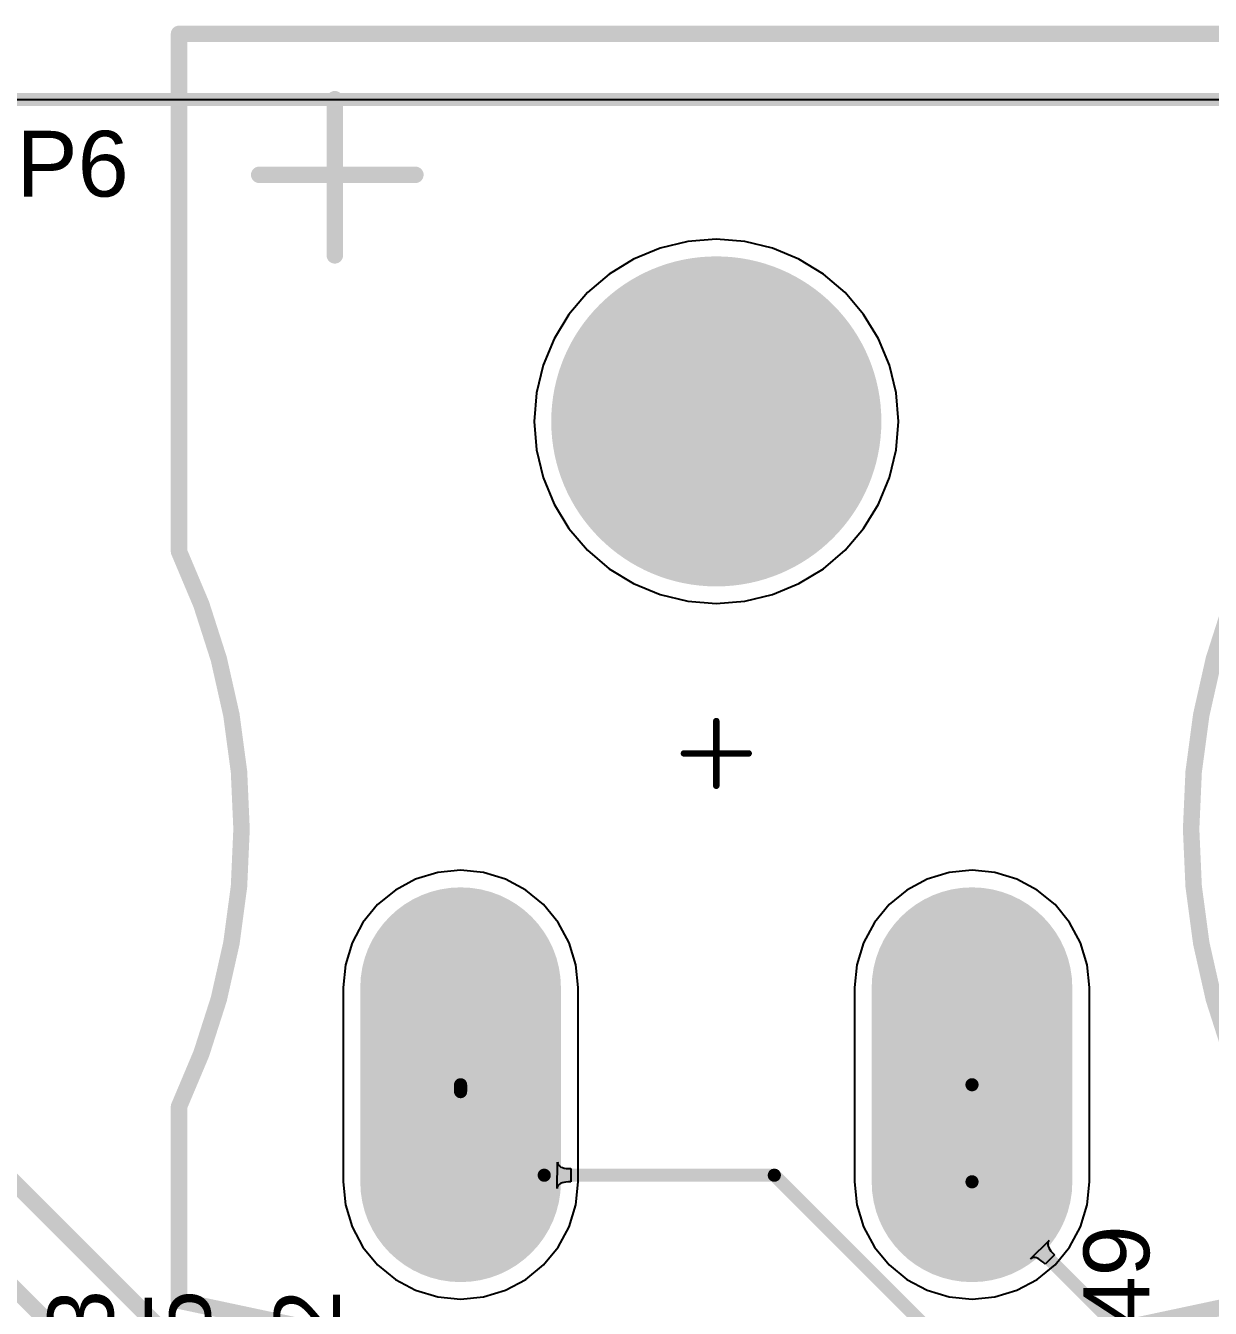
# Model space of a CAD drawing. Header units: inches. Extents: x -0.01 to 3.94, y -0.06 to 4.68.
# Drawn here: x 1.413 to 2.134, y 3.891 to 4.671 of the extents above; entities that cross this region are included whole.
import ezdxf

# ---------------------------------------------------------------- set-up
doc = ezdxf.new("R2010")
doc.units = ezdxf.units.IN
doc.header["$MEASUREMENT"] = 0
for name, color, linetype in [('Board outline', 6, 'Continuous'), ('Bottom Layer', 5, 'Continuous'), ('Bottom Solder', 6, 'Continuous'), ('Int1 -GND)', 16, 'Continuous'), ('Int2 -PWR)', 76, 'Continuous'), ('Multi-Layer', 9, 'Continuous'), ('Pad Holes', 156, 'Continuous'), ('Top Courtyard', 56, 'Continuous'), ('Top Layer', 1, 'Continuous'), ('Top Overlay', 2, 'Continuous'), ('Top Solder', 216, 'Continuous')]:
    doc.layers.add(name, color=color, linetype=linetype)
doc.styles.add('Arial', font='', dxfattribs={"height": 0.2})
doc.styles.get('Arial').set_extended_font_data('Arial')

# ---------------------------------------------------------------- blocks, each defined once
blk = doc.blocks.new('9044FB30_693E_4780_9B0B_95C5421D70E8_551')
at = {"layer": 'Bottom Layer'}
h = blk.add_hatch(color=5, dxfattribs=at)
edge = h.paths.add_edge_path()
edge.add_arc((0, 0), 0.09843, 0, 360)
h = blk.add_hatch(color=5, dxfattribs=at)
edge = h.paths.add_edge_path()
edge.add_arc((-0.15551, -0.4626), 0.05906, 180, 360)
edge.add_line((-0.09646, -0.4626), (-0.09646, -0.34449))
edge.add_arc((-0.15551, -0.34449), 0.05906, 0, 180)
edge.add_line((-0.21457, -0.34449), (-0.21457, -0.4626))
h = blk.add_hatch(color=5, dxfattribs=at)
edge = h.paths.add_edge_path()
edge.add_arc((0.15551, -0.4626), 0.05906, 180, 360)
edge.add_line((0.21457, -0.4626), (0.21457, -0.34449))
edge.add_arc((0.15551, -0.34449), 0.05906, 0, 180)
edge.add_line((0.09646, -0.34449), (0.09646, -0.4626))
at = {"layer": 'Bottom Solder'}
h = blk.add_hatch(color=6, dxfattribs=at)
edge = h.paths.add_edge_path()
edge.add_arc((0, 0), 0.10039, 0, 360)
h = blk.add_hatch(color=6, dxfattribs=at)
edge = h.paths.add_edge_path()
edge.add_arc((-0.15551, -0.4626), 0.06102, 180, 360)
edge.add_line((-0.09449, -0.4626), (-0.09449, -0.34449))
edge.add_arc((-0.15551, -0.34449), 0.06102, 0, 180)
edge.add_line((-0.21654, -0.34449), (-0.21654, -0.4626))
h = blk.add_hatch(color=6, dxfattribs=at)
edge = h.paths.add_edge_path()
edge.add_arc((0.15551, -0.4626), 0.06102, 180, 360)
edge.add_line((0.21654, -0.4626), (0.21654, -0.34449))
edge.add_arc((0.15551, -0.34449), 0.06102, 0, 180)
edge.add_line((0.09449, -0.34449), (0.09449, -0.4626))
at = {"layer": 'Int1 -GND)'}
h = blk.add_hatch(color=7, dxfattribs=at)
edge = h.paths.add_edge_path()
edge.add_arc((0, 0), 0.09843, 0, 360)
h = blk.add_hatch(color=7, dxfattribs=at)
edge = h.paths.add_edge_path()
edge.add_arc((-0.15551, -0.4626), 0.05906, 180, 360)
edge.add_line((-0.09646, -0.4626), (-0.09646, -0.34449))
edge.add_arc((-0.15551, -0.34449), 0.05906, 0, 180)
edge.add_line((-0.21457, -0.34449), (-0.21457, -0.4626))
h = blk.add_hatch(color=7, dxfattribs=at)
edge = h.paths.add_edge_path()
edge.add_arc((0.15551, -0.4626), 0.05906, 180, 360)
edge.add_line((0.21457, -0.4626), (0.21457, -0.34449))
edge.add_arc((0.15551, -0.34449), 0.05906, 0, 180)
edge.add_line((0.09646, -0.34449), (0.09646, -0.4626))
at = {"layer": 'Int2 -PWR)'}
h = blk.add_hatch(color=7, dxfattribs=at)
edge = h.paths.add_edge_path()
edge.add_arc((0, 0), 0.09843, 0, 360)
h = blk.add_hatch(color=7, dxfattribs=at)
edge = h.paths.add_edge_path()
edge.add_arc((-0.15551, -0.4626), 0.05906, 180, 360)
edge.add_line((-0.09646, -0.4626), (-0.09646, -0.34449))
edge.add_arc((-0.15551, -0.34449), 0.05906, 0, 180)
edge.add_line((-0.21457, -0.34449), (-0.21457, -0.4626))
h = blk.add_hatch(color=7, dxfattribs=at)
edge = h.paths.add_edge_path()
edge.add_arc((0.15551, -0.4626), 0.05906, 180, 360)
edge.add_line((0.21457, -0.4626), (0.21457, -0.34449))
edge.add_arc((0.15551, -0.34449), 0.05906, 0, 180)
edge.add_line((0.09646, -0.34449), (0.09646, -0.4626))
at = {"layer": 'Multi-Layer'}
h = blk.add_hatch(color=9, dxfattribs=at)
edge = h.paths.add_edge_path()
edge.add_arc((0, 0), 0.09843, 0, 360)
h = blk.add_hatch(color=9, dxfattribs=at)
edge = h.paths.add_edge_path()
edge.add_arc((-0.15551, -0.4626), 0.05906, 180, 360)
edge.add_line((-0.09646, -0.4626), (-0.09646, -0.34449))
edge.add_arc((-0.15551, -0.34449), 0.05906, 0, 180)
edge.add_line((-0.21457, -0.34449), (-0.21457, -0.4626))
h = blk.add_hatch(color=9, dxfattribs=at)
edge = h.paths.add_edge_path()
edge.add_arc((0.15551, -0.4626), 0.05906, 180, 360)
edge.add_line((0.21457, -0.4626), (0.21457, -0.34449))
edge.add_arc((0.15551, -0.34449), 0.05906, 0, 180)
edge.add_line((0.09646, -0.34449), (0.09646, -0.4626))
at = {"layer": 'Pad Holes'}
h = blk.add_hatch(color=7, dxfattribs=at)
edge = h.paths.add_edge_path()
edge.add_arc((0, 0), 0.05315, 0, 360)
h = blk.add_hatch(color=7, dxfattribs=at)
edge = h.paths.add_edge_path()
edge.add_arc((-0.15551, -0.40354), 0.03248, 0, 360)
h = blk.add_hatch(color=7, dxfattribs=at)
edge = h.paths.add_edge_path()
edge.add_arc((0.15551, -0.40354), 0.03248, 0, 360)
at = {"layer": 'Top Layer'}
h = blk.add_hatch(color=1, dxfattribs=at)
edge = h.paths.add_edge_path()
edge.add_arc((0, 0), 0.09843, 0, 360)
h = blk.add_hatch(color=1, dxfattribs=at)
edge = h.paths.add_edge_path()
edge.add_arc((-0.15551, -0.4626), 0.05906, 180, 360)
edge.add_line((-0.09646, -0.4626), (-0.09646, -0.34449))
edge.add_arc((-0.15551, -0.34449), 0.05906, 0, 180)
edge.add_line((-0.21457, -0.34449), (-0.21457, -0.4626))
h = blk.add_hatch(color=1, dxfattribs=at)
edge = h.paths.add_edge_path()
edge.add_arc((0.15551, -0.4626), 0.05906, 180, 360)
edge.add_line((0.21457, -0.4626), (0.21457, -0.34449))
edge.add_arc((0.15551, -0.34449), 0.05906, 0, 180)
edge.add_line((0.09646, -0.34449), (0.09646, -0.4626))
at = {"layer": 'Top Solder'}
h = blk.add_hatch(color=216, dxfattribs=at)
edge = h.paths.add_edge_path()
edge.add_arc((0, 0), 0.10039, 0, 360)
h = blk.add_hatch(color=216, dxfattribs=at)
edge = h.paths.add_edge_path()
edge.add_arc((-0.15551, -0.4626), 0.06102, 180, 360)
edge.add_line((-0.09449, -0.4626), (-0.09449, -0.34449))
edge.add_arc((-0.15551, -0.34449), 0.06102, 0, 180)
edge.add_line((-0.21654, -0.34449), (-0.21654, -0.4626))
h = blk.add_hatch(color=216, dxfattribs=at)
edge = h.paths.add_edge_path()
edge.add_arc((0.15551, -0.4626), 0.06102, 180, 360)
edge.add_line((0.21654, -0.4626), (0.21654, -0.34449))
edge.add_arc((0.15551, -0.34449), 0.06102, 0, 180)
edge.add_line((0.09449, -0.34449), (0.09449, -0.4626))
at = {"layer": 'Top Courtyard'}
for points in [[(0, -0.22169, 0.00394, 0.00394, 0), (0, -0.18232, 0.00394, 0.00394, 0)], [(-0.01969, -0.202, 0.00394, 0.00394, 0), (0.01968, -0.202, 0.00394, 0.00394, 0)]]:
    blk.add_lwpolyline(points, format="xyseb", dxfattribs=at)
for points in [[(-0.00098, -0.18232, 0.00197, 0.00197, 1), (0.00098, -0.18232, 0.00197, 0.00197, 1)], [(-0.02067, -0.202, 0.00197, 0.00197, 1), (-0.0187, -0.202, 0.00197, 0.00197, 1)], [(0.0187, -0.202, 0.00197, 0.00197, 1), (0.02067, -0.202, 0.00197, 0.00197, 1)], [(-0.00098, -0.22169, 0.00197, 0.00197, 1), (0.00098, -0.22169, 0.00197, 0.00197, 1)]]:
    blk.add_lwpolyline(points, format="xyseb", close=True, dxfattribs=at)
at = {"layer": 'Top Overlay'}
for points in [[(-0.32675, -0.07921, 0.01, 0.01, 0), (-0.32675, 0.23575, 0.01, 0.01, 0)], [(-0.32675, 0.23575, 0.01, 0.01, 0), (0.32679, 0.23575, 0.01, 0.01, 0)], [(0.32679, -0.07921, 0.01, 0.01, 0), (0.32679, 0.23575, 0.01, 0.01, 0)], [(-0.232, 0.101, 0.01, 0.01, 0), (-0.232, 0.196, 0.01, 0.01, 0)], [(-0.278, 0.15, 0.01, 0.01, 0), (-0.183, 0.15, 0.01, 0.01, 0)], [(-0.32675, -0.07921, 0.01, 0.01, -0.225259), (-0.32675, -0.41682, 0.01, 0.01, 0)], [(0.32679, -0.41682, 0.01, 0.01, -0.225259), (0.32679, -0.07921, 0.01, 0.01, 0)], [(-0.32675, -0.53493, 0.01, 0.01, 0), (-0.32675, -0.41682, 0.01, 0.01, 0)], [(0.32679, -0.53493, 0.01, 0.01, 0), (0.32679, -0.41682, 0.01, 0.01, 0)], [(-0.32675, -0.53493, 0.01, 0.01, 0), (-0.15549, -0.57134, 0.01, 0.01, 0)], [(0.15553, -0.57134, 0.01, 0.01, 0), (0.32679, -0.53493, 0.01, 0.01, 0)], [(-0.15549, -0.57134, 0.01, 0.01, 0), (0.15553, -0.57134, 0.01, 0.01, 0)]]:
    blk.add_lwpolyline(points, format="xyseb", dxfattribs=at)
for points in [[(-0.32925, 0.23575, 0.005, 0.005, 1), (-0.32425, 0.23575, 0.005, 0.005, 1)], [(-0.32925, 0.23575, 0.005, 0.005, 1), (-0.32425, 0.23575, 0.005, 0.005, 1)], [(0.32429, 0.23575, 0.005, 0.005, 1), (0.32929, 0.23575, 0.005, 0.005, 1)], [(0.32429, 0.23575, 0.005, 0.005, 1), (0.32929, 0.23575, 0.005, 0.005, 1)], [(-0.2345, 0.196, 0.005, 0.005, 1), (-0.2295, 0.196, 0.005, 0.005, 1)], [(-0.2805, 0.15, 0.005, 0.005, 1), (-0.2755, 0.15, 0.005, 0.005, 1)], [(-0.1855, 0.15, 0.005, 0.005, 1), (-0.1805, 0.15, 0.005, 0.005, 1)], [(-0.2345, 0.101, 0.005, 0.005, 1), (-0.2295, 0.101, 0.005, 0.005, 1)], [(-0.32925, -0.07921, 0.005, 0.005, 1), (-0.32425, -0.07921, 0.005, 0.005, 1)], [(-0.32925, -0.07921, 0.005, 0.005, 1), (-0.32425, -0.07921, 0.005, 0.005, 1)], [(0.32429, -0.07921, 0.005, 0.005, 1), (0.32929, -0.07921, 0.005, 0.005, 1)], [(0.32429, -0.07921, 0.005, 0.005, 1), (0.32929, -0.07921, 0.005, 0.005, 1)], [(-0.32925, -0.41682, 0.005, 0.005, 1), (-0.32425, -0.41682, 0.005, 0.005, 1)], [(-0.32925, -0.41682, 0.005, 0.005, 1), (-0.32425, -0.41682, 0.005, 0.005, 1)], [(0.32429, -0.41682, 0.005, 0.005, 1), (0.32929, -0.41682, 0.005, 0.005, 1)], [(0.32429, -0.41682, 0.005, 0.005, 1), (0.32929, -0.41682, 0.005, 0.005, 1)], [(-0.32925, -0.53493, 0.005, 0.005, 1), (-0.32425, -0.53493, 0.005, 0.005, 1)], [(-0.32925, -0.53493, 0.005, 0.005, 1), (-0.32425, -0.53493, 0.005, 0.005, 1)], [(0.32429, -0.53493, 0.005, 0.005, 1), (0.32929, -0.53493, 0.005, 0.005, 1)], [(0.32429, -0.53493, 0.005, 0.005, 1), (0.32929, -0.53493, 0.005, 0.005, 1)], [(-0.15799, -0.57134, 0.005, 0.005, 1), (-0.15299, -0.57134, 0.005, 0.005, 1)], [(-0.15799, -0.57134, 0.005, 0.005, 1), (-0.15299, -0.57134, 0.005, 0.005, 1)], [(0.15303, -0.57134, 0.005, 0.005, 1), (0.15803, -0.57134, 0.005, 0.005, 1)], [(0.15303, -0.57134, 0.005, 0.005, 1), (0.15803, -0.57134, 0.005, 0.005, 1)]]:
    blk.add_lwpolyline(points, format="xyseb", close=True, dxfattribs=at)

msp = doc.modelspace()

# ---------------------------------------------------------------- linework, layer by layer
at = {"layer": 'Board outline'}
msp.add_lwpolyline([(0, 4.62598, 0.00787, 0.00787, 0), (3.93701, 4.62598, 0.00787, 0.00787, 0)], format="xyseb", dxfattribs=at)
at = {"layer": 'Int1 -GND)'}
for p, q in [((0, 4.62598), (3.93701, 4.62598)), ((1.79892, 4.5355), (1.78286, 4.52885)), ((1.81582, 4.53956), (1.79892, 4.5355)), ((1.83315, 4.54092), (1.81582, 4.53956)), ((1.85048, 4.53956), (1.83315, 4.54092)), ((1.86738, 4.5355), (1.85048, 4.53956)), ((1.88344, 4.52885), (1.86738, 4.5355)), ((1.78286, 4.52885), (1.76804, 4.51977)), ((1.89826, 4.51977), (1.88344, 4.52885)), ((1.76804, 4.51977), (1.75483, 4.50848)), ((1.91147, 4.50848), (1.89826, 4.51977)), ((1.75483, 4.50848), (1.74354, 4.49527)), ((1.92276, 4.49527), (1.91147, 4.50848)), ((1.74354, 4.49527), (1.73446, 4.48045)), ((1.93184, 4.48045), (1.92276, 4.49527)), ((1.73446, 4.48045), (1.7278, 4.46439)), ((1.9385, 4.46439), (1.93184, 4.48045)), ((1.7278, 4.46439), (1.72375, 4.44749)), ((1.94255, 4.44749), (1.9385, 4.46439)), ((1.72375, 4.44749), (1.72238, 4.43016)), ((1.94392, 4.43016), (1.94255, 4.44749)), ((1.72238, 4.43016), (1.72375, 4.41283)), ((1.94255, 4.41283), (1.94392, 4.43016)), ((1.72375, 4.41283), (1.7278, 4.39593)), ((1.9385, 4.39593), (1.94255, 4.41283)), ((1.7278, 4.39593), (1.73446, 4.37987)), ((1.93184, 4.37987), (1.9385, 4.39593)), ((1.73446, 4.37987), (1.74354, 4.36505)), ((1.92276, 4.36505), (1.93184, 4.37987)), ((1.74354, 4.36505), (1.75483, 4.35183)), ((1.91147, 4.35183), (1.92276, 4.36505)), ((1.75483, 4.35183), (1.76804, 4.34055)), ((1.89826, 4.34055), (1.91147, 4.35183)), ((1.76804, 4.34055), (1.78286, 4.33146)), ((1.88344, 4.33146), (1.89826, 4.34055)), ((1.78286, 4.33146), (1.79892, 4.32481)), ((1.86738, 4.32481), (1.88344, 4.33146)), ((1.79892, 4.32481), (1.81582, 4.32076)), ((1.85048, 4.32076), (1.86738, 4.32481)), ((1.81582, 4.32076), (1.83315, 4.31939)), ((1.83315, 4.31939), (1.85048, 4.32076)), ((1.65031, 4.15163), (1.63797, 4.14504)), ((1.66371, 4.1557), (1.65031, 4.15163)), ((1.67764, 4.15707), (1.66371, 4.1557)), ((1.69157, 4.1557), (1.67764, 4.15707)), ((1.70496, 4.15163), (1.69157, 4.1557)), ((1.71731, 4.14504), (1.70496, 4.15163)), ((1.96134, 4.15163), (1.94899, 4.14504)), ((1.97473, 4.1557), (1.96134, 4.15163)), ((1.98866, 4.15707), (1.97473, 4.1557)), ((2.00259, 4.1557), (1.98866, 4.15707)), ((2.01599, 4.15163), (2.00259, 4.1557)), ((2.02833, 4.14504), (2.01599, 4.15163)), ((1.63797, 4.14504), (1.62715, 4.13616)), ((1.72812, 4.13616), (1.71731, 4.14504)), ((1.94899, 4.14504), (1.93818, 4.13616)), ((2.03915, 4.13616), (2.02833, 4.14504)), ((1.62715, 4.13616), (1.61827, 4.12534)), ((1.737, 4.12534), (1.72812, 4.13616)), ((1.93818, 4.13616), (1.9293, 4.12534)), ((2.04803, 4.12534), (2.03915, 4.13616)), ((1.61827, 4.12534), (1.61167, 4.11299)), ((1.7436, 4.11299), (1.737, 4.12534)), ((1.9293, 4.12534), (1.9227, 4.11299)), ((2.05463, 4.11299), (2.04803, 4.12534)), ((1.61167, 4.11299), (1.60761, 4.0996)), ((1.74766, 4.0996), (1.7436, 4.11299)), ((1.9227, 4.11299), (1.91863, 4.0996)), ((2.05869, 4.0996), (2.05463, 4.11299)), ((1.60761, 4.0996), (1.60624, 4.08567)), ((1.74904, 4.08567), (1.74766, 4.0996)), ((1.91863, 4.0996), (1.91726, 4.08567)), ((2.06006, 4.08567), (2.05869, 4.0996)), ((1.60624, 4.08567), (1.60624, 3.96756)), ((1.74904, 3.96756), (1.74904, 4.08567)), ((1.91726, 4.08567), (1.91726, 3.96756)), ((2.06006, 3.96756), (2.06006, 4.08567)), ((1.60624, 3.96756), (1.60761, 3.95363)), ((1.74766, 3.95363), (1.74904, 3.96756)), ((1.91726, 3.96756), (1.91863, 3.95363)), ((2.05869, 3.95363), (2.06006, 3.96756)), ((1.60761, 3.95363), (1.61167, 3.94024)), ((1.7436, 3.94024), (1.74766, 3.95363)), ((1.91863, 3.95363), (1.9227, 3.94024)), ((2.05463, 3.94024), (2.05869, 3.95363)), ((1.61167, 3.94024), (1.61827, 3.92789)), ((1.737, 3.92789), (1.7436, 3.94024)), ((1.9227, 3.94024), (1.9293, 3.92789)), ((2.04803, 3.92789), (2.05463, 3.94024)), ((1.61827, 3.92789), (1.62715, 3.91707)), ((1.72812, 3.91707), (1.737, 3.92789)), ((1.9293, 3.92789), (1.93818, 3.91707)), ((2.03915, 3.91707), (2.04803, 3.92789)), ((1.62715, 3.91707), (1.63797, 3.90819)), ((1.71731, 3.90819), (1.72812, 3.91707)), ((1.93818, 3.91707), (1.94899, 3.90819)), ((2.02833, 3.90819), (2.03915, 3.91707)), ((1.63797, 3.90819), (1.65031, 3.90159)), ((1.70496, 3.90159), (1.71731, 3.90819)), ((1.94899, 3.90819), (1.96134, 3.90159)), ((2.01599, 3.90159), (2.02833, 3.90819)), ((1.65031, 3.90159), (1.66371, 3.89753)), ((1.66371, 3.89753), (1.67764, 3.89616)), ((1.67764, 3.89616), (1.69157, 3.89753)), ((1.69157, 3.89753), (1.70496, 3.90159)), ((1.96134, 3.90159), (1.97473, 3.89753)), ((1.97473, 3.89753), (1.98866, 3.89616)), ((1.98866, 3.89616), (2.00259, 3.89753)), ((2.00259, 3.89753), (2.01599, 3.90159))]:
    msp.add_line(p, q, dxfattribs=at)
at = {"layer": 'Int2 -PWR)'}
for p, q in [((0, 4.62598), (3.93701, 4.62598)), ((1.79892, 4.5355), (1.78286, 4.52885)), ((1.81582, 4.53956), (1.79892, 4.5355)), ((1.83315, 4.54092), (1.81582, 4.53956)), ((1.85048, 4.53956), (1.83315, 4.54092)), ((1.86738, 4.5355), (1.85048, 4.53956)), ((1.88344, 4.52885), (1.86738, 4.5355)), ((1.78286, 4.52885), (1.76804, 4.51977)), ((1.89826, 4.51977), (1.88344, 4.52885)), ((1.76804, 4.51977), (1.75483, 4.50848)), ((1.91147, 4.50848), (1.89826, 4.51977)), ((1.75483, 4.50848), (1.74354, 4.49527)), ((1.92276, 4.49527), (1.91147, 4.50848)), ((1.74354, 4.49527), (1.73446, 4.48045)), ((1.93184, 4.48045), (1.92276, 4.49527)), ((1.73446, 4.48045), (1.7278, 4.46439)), ((1.9385, 4.46439), (1.93184, 4.48045)), ((1.7278, 4.46439), (1.72375, 4.44749)), ((1.94255, 4.44749), (1.9385, 4.46439)), ((1.72375, 4.44749), (1.72238, 4.43016)), ((1.94392, 4.43016), (1.94255, 4.44749)), ((1.72238, 4.43016), (1.72375, 4.41283)), ((1.94255, 4.41283), (1.94392, 4.43016)), ((1.72375, 4.41283), (1.7278, 4.39593)), ((1.9385, 4.39593), (1.94255, 4.41283)), ((1.7278, 4.39593), (1.73446, 4.37987)), ((1.93184, 4.37987), (1.9385, 4.39593)), ((1.73446, 4.37987), (1.74354, 4.36505)), ((1.92276, 4.36505), (1.93184, 4.37987)), ((1.74354, 4.36505), (1.75483, 4.35183)), ((1.91147, 4.35183), (1.92276, 4.36505)), ((1.75483, 4.35183), (1.76804, 4.34055)), ((1.89826, 4.34055), (1.91147, 4.35183)), ((1.76804, 4.34055), (1.78286, 4.33146)), ((1.88344, 4.33146), (1.89826, 4.34055)), ((1.78286, 4.33146), (1.79892, 4.32481)), ((1.86738, 4.32481), (1.88344, 4.33146)), ((1.79892, 4.32481), (1.81582, 4.32076)), ((1.85048, 4.32076), (1.86738, 4.32481)), ((1.81582, 4.32076), (1.83315, 4.31939)), ((1.83315, 4.31939), (1.85048, 4.32076)), ((1.65031, 4.15163), (1.63797, 4.14504)), ((1.66371, 4.1557), (1.65031, 4.15163)), ((1.67764, 4.15707), (1.66371, 4.1557)), ((1.69157, 4.1557), (1.67764, 4.15707)), ((1.70496, 4.15163), (1.69157, 4.1557)), ((1.71731, 4.14504), (1.70496, 4.15163)), ((1.96134, 4.15163), (1.94899, 4.14504)), ((1.97473, 4.1557), (1.96134, 4.15163)), ((1.98866, 4.15707), (1.97473, 4.1557)), ((2.00259, 4.1557), (1.98866, 4.15707)), ((2.01599, 4.15163), (2.00259, 4.1557)), ((2.02833, 4.14504), (2.01599, 4.15163)), ((1.63797, 4.14504), (1.62715, 4.13616)), ((1.72812, 4.13616), (1.71731, 4.14504)), ((1.94899, 4.14504), (1.93818, 4.13616)), ((2.03915, 4.13616), (2.02833, 4.14504)), ((1.62715, 4.13616), (1.61827, 4.12534)), ((1.737, 4.12534), (1.72812, 4.13616)), ((1.93818, 4.13616), (1.9293, 4.12534)), ((2.04803, 4.12534), (2.03915, 4.13616)), ((1.61827, 4.12534), (1.61167, 4.11299)), ((1.7436, 4.11299), (1.737, 4.12534)), ((1.9293, 4.12534), (1.9227, 4.11299)), ((2.05463, 4.11299), (2.04803, 4.12534)), ((1.61167, 4.11299), (1.60761, 4.0996)), ((1.74766, 4.0996), (1.7436, 4.11299)), ((1.9227, 4.11299), (1.91863, 4.0996)), ((2.05869, 4.0996), (2.05463, 4.11299)), ((1.60761, 4.0996), (1.60624, 4.08567)), ((1.74904, 4.08567), (1.74766, 4.0996)), ((1.91863, 4.0996), (1.91726, 4.08567)), ((2.06006, 4.08567), (2.05869, 4.0996)), ((1.60624, 4.08567), (1.60624, 3.96756)), ((1.74904, 3.96756), (1.74904, 4.08567)), ((1.91726, 4.08567), (1.91726, 3.96756)), ((2.06006, 3.96756), (2.06006, 4.08567)), ((1.60624, 3.96756), (1.60761, 3.95363)), ((1.74766, 3.95363), (1.74904, 3.96756)), ((1.91726, 3.96756), (1.91863, 3.95363)), ((2.05869, 3.95363), (2.06006, 3.96756)), ((1.60761, 3.95363), (1.61167, 3.94024)), ((1.7436, 3.94024), (1.74766, 3.95363)), ((1.91863, 3.95363), (1.9227, 3.94024)), ((2.05463, 3.94024), (2.05869, 3.95363)), ((1.61167, 3.94024), (1.61827, 3.92789)), ((1.737, 3.92789), (1.7436, 3.94024)), ((1.9227, 3.94024), (1.9293, 3.92789)), ((2.04803, 3.92789), (2.05463, 3.94024)), ((1.61827, 3.92789), (1.62715, 3.91707)), ((1.72812, 3.91707), (1.737, 3.92789)), ((1.9293, 3.92789), (1.93818, 3.91707)), ((2.03915, 3.91707), (2.04803, 3.92789)), ((1.62715, 3.91707), (1.63797, 3.90819)), ((1.71731, 3.90819), (1.72812, 3.91707)), ((1.93818, 3.91707), (1.94899, 3.90819)), ((2.02833, 3.90819), (2.03915, 3.91707)), ((1.63797, 3.90819), (1.65031, 3.90159)), ((1.70496, 3.90159), (1.71731, 3.90819)), ((1.94899, 3.90819), (1.96134, 3.90159)), ((2.01599, 3.90159), (2.02833, 3.90819)), ((1.65031, 3.90159), (1.66371, 3.89753)), ((1.66371, 3.89753), (1.67764, 3.89616)), ((1.67764, 3.89616), (1.69157, 3.89753)), ((1.69157, 3.89753), (1.70496, 3.90159)), ((1.96134, 3.90159), (1.97473, 3.89753)), ((1.97473, 3.89753), (1.98866, 3.89616)), ((1.98866, 3.89616), (2.00259, 3.89753)), ((2.00259, 3.89753), (2.01599, 3.90159))]:
    msp.add_line(p, q, dxfattribs=at)
at = {"layer": 'Top Layer'}
for p, q in [((1.73632, 3.96357), (1.73664, 3.97956)), ((1.73664, 3.97956), (1.7367, 3.9788)), ((1.7367, 3.9788), (1.73693, 3.97812)), ((1.73693, 3.97812), (1.73733, 3.97752)), ((1.73733, 3.97752), (1.7379, 3.977)), ((1.7379, 3.977), (1.73863, 3.97656)), ((1.73863, 3.97656), (1.73952, 3.9762)), ((1.73952, 3.9762), (1.74058, 3.97592)), ((1.74058, 3.97592), (1.74181, 3.97572)), ((1.74181, 3.97572), (1.7432, 3.9756)), ((1.7432, 3.9756), (1.74476, 3.97556)), ((1.74476, 3.97556), (1.74476, 3.96756)), ((1.73642, 3.96433), (1.73632, 3.96357)), ((1.73668, 3.96501), (1.73642, 3.96433)), ((1.73711, 3.9656), (1.73668, 3.96501)), ((1.73771, 3.96612), (1.73711, 3.9656)), ((1.73847, 3.96656), (1.73771, 3.96612)), ((1.73939, 3.96692), (1.73847, 3.96656)), ((1.74049, 3.9672), (1.73939, 3.96692)), ((1.74174, 3.9674), (1.74049, 3.9672)), ((1.74317, 3.96752), (1.74174, 3.9674)), ((1.74476, 3.96756), (1.74317, 3.96752)), ((2.02428, 3.92064), (2.03558, 3.93194)), ((2.03481, 3.93068), (2.03468, 3.92996)), ((2.03468, 3.92996), (2.03473, 3.92918)), ((2.03473, 3.92918), (2.03496, 3.92833)), ((2.03511, 3.93134), (2.03481, 3.93068)), ((2.03496, 3.92833), (2.03536, 3.92742)), ((2.03558, 3.93194), (2.03511, 3.93134)), ((2.03536, 3.92742), (2.03594, 3.92645)), ((2.03594, 3.92645), (2.03669, 3.92541)), ((2.03669, 3.92541), (2.03762, 3.92431)), ((2.02488, 3.92111), (2.02428, 3.92064)), ((2.02554, 3.92141), (2.02488, 3.92111)), ((2.02626, 3.92154), (2.02554, 3.92141)), ((2.02704, 3.92149), (2.02626, 3.92154)), ((2.02789, 3.92126), (2.02704, 3.92149)), ((2.0288, 3.92086), (2.02789, 3.92126)), ((2.02977, 3.92028), (2.0288, 3.92086)), ((2.03081, 3.91953), (2.02977, 3.92028)), ((2.03191, 3.9186), (2.03081, 3.91953)), ((2.03307, 3.91749), (2.03191, 3.9186)), ((2.03873, 3.92315), (2.03307, 3.91749)), ((2.03762, 3.92431), (2.03873, 3.92315))]:
    msp.add_line(p, q, dxfattribs=at)
for points in [[(1.273, 4.10032, 0.01, 0.01, 0), (1.49331, 3.88, 0.01, 0.01, 0)], [(1.22752, 4.08148, 0.01, 0.01, 0), (1.449, 3.86, 0.01, 0.01, 0)], [(1.67764, 4.02242, 0.008, 0.008, 0), (1.67764, 4.02661, 0.008, 0.008, 0)], [(1.98866, 3.96756, 0.008, 0.008, 0), (1.98866, 4.02661, 0.008, 0.008, 0)], [(1.67764, 4.02242, 0.008, 0.008, 0), (1.7285, 3.97156, 0.008, 0.008, 0)], [(1.7285, 3.97156, 0.008, 0.008, 0), (1.86844, 3.97156, 0.008, 0.008, 0)], [(1.86844, 3.97156, 0.008, 0.008, 0), (2.02168, 3.81832, 0.008, 0.008, 0)], [(1.98866, 3.96756, 0.008, 0.008, 0), (2.1379, 3.81832, 0.008, 0.008, 0)]]:
    msp.add_lwpolyline(points, format="xyseb", dxfattribs=at)
for points in [[(1.67564, 4.02661, 0.004, 0.004, 1), (1.67964, 4.02661, 0.004, 0.004, 1)], [(1.98666, 4.02661, 0.004, 0.004, 1), (1.99066, 4.02661, 0.004, 0.004, 1)], [(1.67564, 4.02242, 0.004, 0.004, 1), (1.67964, 4.02242, 0.004, 0.004, 1)], [(1.67564, 4.02242, 0.004, 0.004, 1), (1.67964, 4.02242, 0.004, 0.004, 1)], [(1.7265, 3.97156, 0.004, 0.004, 1), (1.7305, 3.97156, 0.004, 0.004, 1)], [(1.7265, 3.97156, 0.004, 0.004, 1), (1.7305, 3.97156, 0.004, 0.004, 1)], [(1.86644, 3.97156, 0.004, 0.004, 1), (1.87044, 3.97156, 0.004, 0.004, 1)], [(1.86644, 3.97156, 0.004, 0.004, 1), (1.87044, 3.97156, 0.004, 0.004, 1)], [(1.98666, 3.96756, 0.004, 0.004, 1), (1.99066, 3.96756, 0.004, 0.004, 1)], [(1.98666, 3.96756, 0.004, 0.004, 1), (1.99066, 3.96756, 0.004, 0.004, 1)]]:
    msp.add_lwpolyline(points, format="xyseb", close=True, dxfattribs=at)

# ---------------------------------------------------------------- block references
msp.add_blockref('9044FB30_693E_4780_9B0B_95C5421D70E8_551', (1.83315, 4.43016))

# ---------------------------------------------------------------- texts
at = {"layer": 'Top Overlay', "style": 'Arial'}
msp.add_text('P6', height=0.04, dxfattribs=at).set_placement((1.40748, 4.56693))
for s, p in [('R49', (2.09646, 3.83858)), ('R23', (1.46654, 3.79921)), ('R25', (1.52559, 3.79921)), ('R22', (1.60433, 3.79921))]:
    msp.add_text(s, height=0.04, rotation=90, dxfattribs=at).set_placement(p)

doc.saveas('drawing.dxf')
